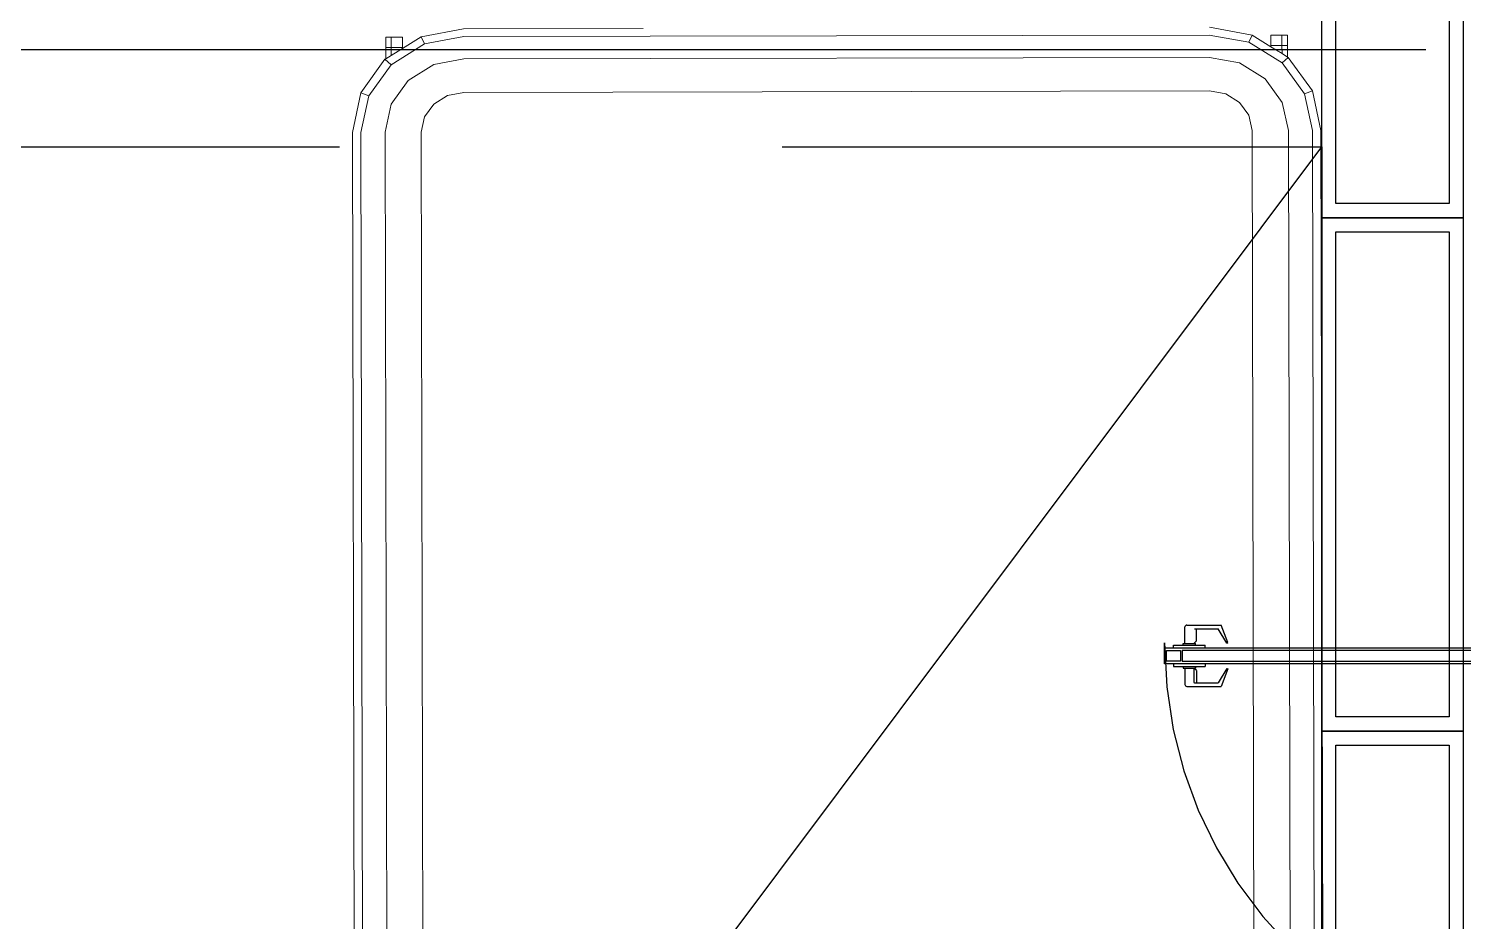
# Model space of a CAD drawing. Extents: x -28 to 131, y -33 to 63.
# Drawn here: x -4.328 to -0.275, y 14.662 to 17.184 of the extents above; entities that cross this region are included whole.
import ezdxf

# ---------------------------------------------------------------- set-up
doc = ezdxf.new("R2010")
doc.units = 0
doc.header["$LTSCALE"] = 10
doc.header["$PDSIZE"] = 0.1
for name, pattern in [('DASHDOT', [1, 0.5, -0.25, 0, -0.25]), ('HIDDEN', [0.375, 0.25, -0.125]), ('HIDDEN2', [0.1875, 0.125, -0.0625])]:
    doc.linetypes.add(name, pattern=pattern)
for name, color, linetype in [('arq-carros', 8, 'Continuous'), ('arq-ejes-principales', 1, 'DASHDOT'), ('arq-hatch', 252, 'Continuous'), ('arq-pared baja', 240, 'Continuous'), ('arq-puertas', 1, 'Continuous'), ('arq-Rejilla', 8, 'Continuous')]:
    doc.layers.add(name, color=color, linetype=linetype)
doc.layers.add('mv', color=191, linetype='Continuous', plot=False)

# ---------------------------------------------------------------- blocks, each defined once
blk = doc.blocks.new('Rejilla')
at = {"layer": 'arq-Rejilla'}
blk.add_lwpolyline([(0, 1.45), (0.4, 1.45), (0.4, 0), (0, 0), (0, 1.45)], dxfattribs=at)
blk.add_lwpolyline([(0.04, 1.41), (0.36, 1.41), (0.36, 0.04), (0.04, 0.04)], close=True, dxfattribs=at)
blk = doc.blocks.new('*U147')
for p, q in [((-0.1275, 1.2604), (-0.174, 1.2604)), ((-0.1275, 1.2654), (-0.1275, 1.2304)), ((-0.1225, 1.2654), (-0.1275, 1.2654)), ((-0.1225, 1.2929), (-0.1225, 1.2029)), ((-0.115, 1.2929), (-0.1225, 1.2929)), ((-0.07, 1.2929), (-0.0625, 1.2929)), ((-0.0625, 1.2929), (-0.0625, 1.2029)), ((-0.0625, 1.2654), (-0.0575, 1.2654)), ((-0.0575, 1.2654), (-0.0575, 1.2304)), ((-0.0575, 1.2604), (-0.011, 1.2604)), ((-0.179, 1.2554), (-0.179, 1.1584)), ((-0.169, 1.2334), (-0.169, 1.1668)), ((-0.1344, 1.2279), (-0.169, 1.2279)), ((-0.1275, 1.2354), (-0.167, 1.2354)), ((-0.1344, 1.2279), (-0.1275, 1.2354)), ((-0.1225, 1.2304), (-0.1275, 1.2304)), ((-0.0625, 1.2304), (-0.0575, 1.2304)), ((-0.0506, 1.2279), (-0.0575, 1.2354)), ((-0.0506, 1.2279), (-0.016, 1.2279)), ((-0.016, 1.2334), (-0.016, 1.1668)), ((-0.006, 1.2554), (-0.006, 1.1584)), ((-0.115, 1.2029), (-0.1225, 1.2029)), ((-0.07, 1.2029), (-0.0625, 1.2029)), ((-0.1298, 1.1389), (-0.179, 1.1584)), ((-0.128, 1.1423), (-0.169, 1.1668)), ((-0.128, 1.1423), (-0.1298, 1.1389)), ((-0.057, 1.1423), (-0.016, 1.1668)), ((-0.057, 1.1423), (-0.0552, 1.1389)), ((-0.0552, 1.1389), (-0.006, 1.1584))]:
    blk.add_line(p, q)
for points in [[(-0.115, 1.3179), (-0.07, 1.3179), (-0.07, 0.109), (-0.115, 0.109)], [(-0.0775, 1.2729), (-0.1075, 1.2729), (-0.1075, 1.3129), (-0.0775, 1.3129)], [(-0.1075, 0.159), (-0.0775, 0.159), (-0.0775, 1.2679), (-0.1075, 1.2679)], [(-0.0775, 0.154), (-0.1075, 0.154), (-0.1075, 0.114), (-0.0775, 0.114)]]:
    blk.add_lwpolyline(points, close=True)
for points in [[(-0.065, 0.109), (-0.115, 0.109), (-0.115, 0.099), (-0.065, 0.099)], [(-0.0513, 0.0953), (-0.0513, 0.0453), (-0.0613, 0.0453), (-0.0613, 0.0953)], [(-1.3127, -0.069), (-1.32, -0.069), (-1.32, -0.079), (-1.27, -0.079), (-1.27, -0.039), (-1.255, -0.039), (-1.255, 0.031), (-1.27, 0.031), (-1.27, 0.079), (-1.32, 0.079), (-1.32, 0.069), (-1.31, 0.069)], [(-0.0073, -0.069), (0, -0.069), (0, -0.079), (-0.05, -0.079), (-0.05, -0.039), (-0.065, -0.039), (-0.065, 0.031), (-0.05, 0.031), (-0.05, 0.079), (0, 0.079), (0, 0.069), (-0.01, 0.069)]]:
    blk.add_lwpolyline(points)
blk.add_circle((-0.0563, 0.104), 0.01)
at = {"color": 251, "linetype": 'HIDDEN2'}
blk.add_arc((-0.0563, 0.104), 1.214, 90, 180, dxfattribs=at)
for centre, radius, start, end in [((-0.174, 1.2554), 0.005, 90, 180), ((-0.011, 1.2554), 0.005, 360, 90), ((-0.167, 1.2334), 0.002, 90, 180)]:
    blk.add_arc(centre, radius, start, end)
at = {"layer": 'arq-puertas'}
blk.add_point((0, 0), dxfattribs=at)
at = {"layer": 'mv'}
blk.add_line((-0.07, 1.318), (-0.0563, 1.318), dxfattribs=at)
for p in [(-1.32, 0), (0, 0), (0, 0), (0, 0), (0, 0), (0, 0), (0, 0), (0, 0), (0, 0)]:
    blk.add_point(p, dxfattribs=at)
blk = doc.blocks.new('Camion')
at = {"lineweight": 0}
for p, q in [((-1.344, -6.8762), (-1.344, -0.112)), ((-1.2758, -0.112), (-1.2758, -6.8762)), ((-1.1738, -6.8762), (-1.1738, -0.112)), ((1.1738, -0.112), (1.1738, -6.8762)), ((1.2758, -0.112), (1.2758, -6.8762)), ((1.344, -0.112), (1.344, -6.8762)), ((-1.3679, -6.8762), (-1.3679, -1.2791)), ((1.3679, -6.8762), (1.3679, -2.4109)), ((-1.3679, -6.8762), (-1.344, -6.9879)), ((-1.344, -6.8762), (-1.3215, -6.9798)), ((-1.2758, -6.8762), (-1.2585, -6.9555)), ((-1.1738, -6.8762), (-1.1643, -6.9193)), ((1.1643, -6.9193), (1.1738, -6.8762)), ((1.2585, -6.9555), (1.2758, -6.8762)), ((1.3215, -6.9798), (1.344, -6.8762)), ((1.344, -6.9879), (1.3679, -6.8762)), ((-1.1643, -6.9193), (-1.1382, -6.9555)), ((1.1382, -6.9555), (1.1643, -6.9193)), ((-1.2103, -7.0224), (-1.2585, -6.9555)), ((-1.1382, -6.9555), (-1.0992, -6.9798)), ((1.1382, -6.9555), (1.0992, -6.9798)), ((1.2103, -7.0224), (1.2585, -6.9555)), ((-1.344, -6.9879), (-1.3215, -6.9798)), ((-1.344, -6.9879), (-1.2758, -7.0825)), ((-1.3215, -6.9798), (-1.2585, -7.0672)), ((-1.0531, -6.9882), (-1.0992, -6.9798)), ((1.0531, -6.9882), (-1.0531, -6.9882)), ((1.0531, -6.9882), (1.0992, -6.9798)), ((1.3215, -6.9798), (1.2585, -7.0672)), ((1.2758, -7.0825), (1.344, -6.9879)), ((1.344, -6.9879), (1.3215, -6.9798)), ((-1.2103, -7.0224), (-1.1382, -7.0672)), ((1.1382, -7.0672), (1.2103, -7.0224)), ((-1.2758, -7.0825), (-1.2585, -7.0672)), ((-1.274, -7.0837), (-1.2758, -7.0825)), ((-1.274, -7.1159), (-1.274, -7.0837)), ((-1.2583, -7.0934), (-1.274, -7.0837)), ((-1.2585, -7.0672), (-1.1643, -7.1256)), ((-1.1382, -7.0672), (-1.0531, -7.0829)), ((1.0531, -7.0829), (-1.0531, -7.0829)), ((1.0531, -7.0829), (1.1382, -7.0672)), ((1.1643, -7.1256), (1.2585, -7.0672)), ((1.2736, -7.0839), (1.2579, -7.0936)), ((1.2585, -7.0672), (1.2758, -7.0825)), ((1.2758, -7.0825), (1.2736, -7.0839)), ((1.2736, -7.0839), (1.2736, -7.1159)), ((-1.274, -7.1451), (-1.274, -7.1159)), ((-1.274, -7.1159), (-1.2583, -7.1159)), ((-1.2583, -7.0934), (-1.2583, -7.1159)), ((-1.2268, -7.1129), (-1.2583, -7.0934)), ((-1.2268, -7.1159), (-1.2583, -7.1159)), ((-1.2583, -7.1159), (-1.2583, -7.1451)), ((-1.2268, -7.1159), (-1.2268, -7.1129)), ((-1.1738, -7.1458), (-1.2268, -7.1129)), ((-1.2268, -7.1451), (-1.2268, -7.1159)), ((-1.1738, -7.1458), (-1.1643, -7.1256)), ((-1.1643, -7.1256), (-1.0531, -7.1462)), ((1.0531, -7.1462), (1.1643, -7.1256)), ((1.1738, -7.1458), (1.1643, -7.1256)), ((1.2265, -7.1131), (1.1738, -7.1458)), ((1.2579, -7.0936), (1.2265, -7.1131)), ((1.2265, -7.1131), (1.2265, -7.1159)), ((1.2579, -7.1159), (1.2265, -7.1159)), ((1.2265, -7.1159), (1.2265, -7.1451)), ((1.2579, -7.1159), (1.2579, -7.0936)), ((1.2579, -7.1451), (1.2579, -7.1159)), ((1.2579, -7.1159), (1.2736, -7.1159)), ((1.2736, -7.1159), (1.2736, -7.1451)), ((-1.2583, -7.1451), (-1.274, -7.1451)), ((-1.2583, -7.1451), (-1.2268, -7.1451)), ((-1.0535, -7.168), (-1.1738, -7.1458)), ((-1.0531, -7.1462), (1.0531, -7.1462)), ((1.0535, -7.168), (0.546, -7.168)), ((1.1738, -7.1458), (1.0535, -7.168)), ((1.2265, -7.1451), (1.2579, -7.1451)), ((1.2736, -7.1451), (1.2579, -7.1451))]:
    blk.add_line(p, q, dxfattribs=at)

msp = doc.modelspace()

# ---------------------------------------------------------------- linework, layer by layer
at = {"layer": 'arq-ejes-principales'}
msp.add_line((-5.3809, 17.125), (59.9297, 17.125), dxfattribs=at)
at = {"layer": 'arq-hatch', "linetype": 'HIDDEN'}
msp.add_lwpolyline([(-5.9494, 16.85), (-0.675, 16.85), (-0.675, 9.4), (-6.2548, 9.4)], close=True, dxfattribs=at)
at = {"layer": 'arq-pared baja', "color": 8}
msp.add_line((-6.2548, 9.4), (-0.675, 16.85), dxfattribs=at)

# ---------------------------------------------------------------- block references
at = {"layer": 'arq-carros', "rotation": 180.1190152810283}
msp.add_blockref('Camion', (-2.0307, 10.0177), dxfattribs=at)
at = {"layer": 'arq-puertas', "rotation": 90}
msp.add_blockref('*U147', (0.199, 15.505), dxfattribs=at)
at = {"layer": 'arq-Rejilla'}
for p in [(-0.675, 16.65), (-0.675, 15.2), (-0.675, 13.75)]:
    msp.add_blockref('Rejilla', p, dxfattribs=at)

doc.saveas('drawing.dxf')
